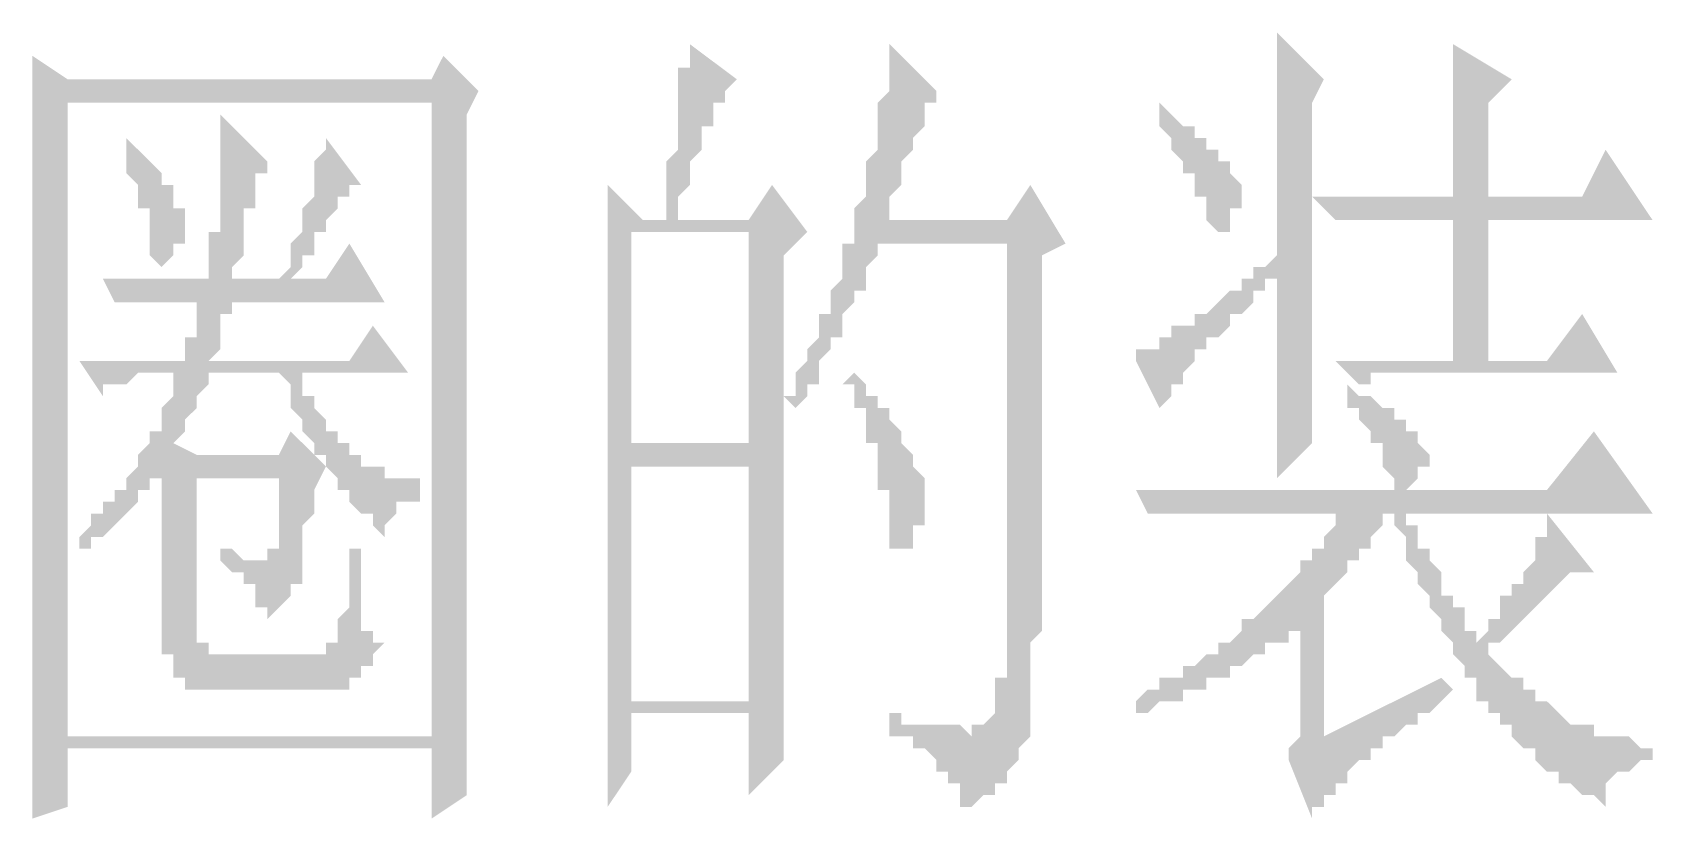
# Model space of a CAD drawing. Header units: millimetres. Extents: x 0 to 275, y 0 to 194.
# Drawn here: x 206.38 to 215.14, y 113.2 to 117.45 of the extents above; entities that cross this region are included whole.
import ezdxf

# ---------------------------------------------------------------- set-up
doc = ezdxf.new("R2010")
doc.units = ezdxf.units.MM

msp = doc.modelspace()

# ---------------------------------------------------------------- hatches: boundary and pattern name
h = msp.add_hatch(color=0)
h.paths.add_polyline_path([(212.471, 117.072833), (212.471, 117.009333), (212.471, 116.945833), (212.5345, 116.882333), (212.5345, 116.818833), (212.598, 116.755333), (212.598, 116.691833), (212.6615, 116.691833), (212.6615, 116.628333), (212.6615, 116.564833), (212.725, 116.564833), (212.725, 116.501333), (212.725, 116.437833), (212.7885, 116.374333), (212.852, 116.374333), (212.852, 116.437833), (212.852, 116.501333), (212.9155, 116.501333), (212.9155, 116.564833), (212.9155, 116.628333), (212.852, 116.691833), (212.852, 116.755333), (212.7885, 116.755333), (212.7885, 116.818833), (212.725, 116.818833), (212.725, 116.882333), (212.6615, 116.882333), (212.6615, 116.945833), (212.598, 116.945833), (212.5345, 117.009333)])
h.paths.add_polyline_path([(213.2965, 117.072833), (213.36, 117.199833), (213.106, 117.453833), (213.106, 117.390333), (213.106, 117.326833), (213.106, 117.263333), (213.106, 117.199833), (213.106, 117.136333), (213.106, 117.072833), (213.106, 117.009333), (213.106, 116.945833), (213.106, 116.882333), (213.106, 116.818833), (213.106, 116.755333), (213.106, 116.691833), (213.106, 116.628333), (213.106, 116.564833), (213.106, 116.501333), (213.106, 116.437833), (213.106, 116.374333), (213.106, 116.310833), (213.106, 116.247333), (213.0425, 116.183833), (212.979, 116.183833), (212.979, 116.120333), (212.9155, 116.120333), (212.9155, 116.056833), (212.852, 116.056833), (212.7885, 115.993333), (212.725, 115.929833), (212.6615, 115.929833), (212.6615, 115.866333), (212.598, 115.866333), (212.5345, 115.866333), (212.5345, 115.802833), (212.471, 115.802833), (212.471, 115.739333), (212.4075, 115.739333), (212.344, 115.739333), (212.344, 115.675833), (212.471, 115.421833), (212.5345, 115.485333), (212.5345, 115.548833), (212.598, 115.548833), (212.598, 115.612333), (212.6615, 115.675833), (212.6615, 115.739333), (212.725, 115.739333), (212.725, 115.802833), (212.7885, 115.802833), (212.852, 115.866333), (212.852, 115.929833), (212.9155, 115.929833), (212.979, 115.993333), (212.979, 116.056833), (213.0425, 116.056833), (213.0425, 116.120333), (213.106, 116.120333), (213.106, 116.056833), (213.106, 115.993333), (213.106, 115.929833), (213.106, 115.866333), (213.106, 115.802833), (213.106, 115.739333), (213.106, 115.675833), (213.106, 115.612333), (213.106, 115.548833), (213.106, 115.485333), (213.106, 115.421833), (213.106, 115.358333), (213.106, 115.294833), (213.106, 115.231333), (213.106, 115.167833), (213.106, 115.104333), (213.106, 115.040833), (213.2965, 115.231333)])
h.paths.add_polyline_path([(213.2965, 116.564833), (213.4235, 116.437833), (213.487, 116.437833), (213.5505, 116.437833), (213.614, 116.437833), (213.6775, 116.437833), (214.0585, 116.437833), (214.0585, 115.675833), (213.4235, 115.675833), (213.5505, 115.548833), (213.614, 115.548833), (213.614, 115.612333), (213.6775, 115.612333), (213.741, 115.612333), (213.8045, 115.612333), (214.9475, 115.612333), (214.757, 115.929833), (214.5665, 115.675833), (214.249, 115.675833), (214.249, 116.437833), (215.138, 116.437833), (214.884, 116.818833), (214.757, 116.564833), (214.249, 116.564833), (214.249, 117.072833), (214.376, 117.199833), (214.0585, 117.390333), (214.0585, 117.326833), (214.0585, 117.263333), (214.0585, 117.199833), (214.0585, 117.136333), (214.0585, 117.072833), (214.0585, 117.009333), (214.0585, 116.945833), (214.0585, 116.882333), (214.0585, 116.818833), (214.0585, 116.755333), (214.0585, 116.691833), (214.0585, 116.628333), (214.0585, 116.564833)])
h.paths.add_polyline_path([(213.741, 114.977333), (212.344, 114.977333), (212.4075, 114.850333), (212.471, 114.850333), (212.5345, 114.850333), (212.598, 114.850333), (212.6615, 114.850333), (213.487, 114.850333), (213.4235, 114.850333), (213.4235, 114.786833), (213.36, 114.723333), (213.36, 114.659833), (213.2965, 114.659833), (213.2965, 114.596333), (213.233, 114.596333), (213.233, 114.532833), (213.1695, 114.469333), (213.106, 114.405833), (213.0425, 114.342333), (212.979, 114.278833), (212.9155, 114.278833), (212.9155, 114.215333), (212.852, 114.151833), (212.7885, 114.151833), (212.7885, 114.088333), (212.725, 114.088333), (212.6615, 114.024833), (212.598, 114.024833), (212.598, 113.961333), (212.5345, 113.961333), (212.471, 113.961333), (212.471, 113.897833), (212.4075, 113.897833), (212.344, 113.834333), (212.344, 113.770833), (212.4075, 113.770833), (212.471, 113.834333), (212.5345, 113.834333), (212.598, 113.834333), (212.598, 113.897833), (212.6615, 113.897833), (212.725, 113.897833), (212.725, 113.961333), (212.7885, 113.961333), (212.852, 113.961333), (212.852, 114.024833), (212.9155, 114.024833), (212.979, 114.088333), (213.0425, 114.088333), (213.0425, 114.151833), (213.106, 114.151833), (213.1695, 114.151833), (213.1695, 114.215333), (213.233, 114.215333), (213.233, 114.278833), (213.233, 113.707333), (213.233, 113.643833), (213.1695, 113.580333), (213.1695, 113.516833), (213.2965, 113.199333), (213.2965, 113.262833), (213.36, 113.262833), (213.36, 113.326333), (213.4235, 113.326333), (213.4235, 113.389833), (213.487, 113.389833), (213.487, 113.453333), (213.5505, 113.516833), (213.614, 113.516833), (213.614, 113.580333), (213.6775, 113.580333), (213.6775, 113.643833), (213.741, 113.643833), (213.8045, 113.707333), (213.868, 113.707333), (213.868, 113.770833), (213.9315, 113.770833), (213.995, 113.834333), (214.0585, 113.897833), (213.995, 113.961333), (213.36, 113.643833), (213.36, 114.405833), (213.4235, 114.469333), (213.487, 114.532833), (213.487, 114.596333), (213.5505, 114.596333), (213.5505, 114.659833), (213.614, 114.659833), (213.614, 114.723333), (213.6775, 114.786833), (213.6775, 114.850333), (213.741, 114.850333), (213.741, 114.786833), (213.8045, 114.723333), (213.8045, 114.659833), (213.8045, 114.596333), (213.868, 114.532833), (213.868, 114.469333), (213.9315, 114.405833), (213.9315, 114.342333), (213.995, 114.278833), (213.995, 114.215333), (214.0585, 114.151833), (214.0585, 114.088333), (214.122, 114.024833), (214.122, 113.961333), (214.1855, 113.961333), (214.1855, 113.897833), (214.1855, 113.834333), (214.249, 113.834333), (214.249, 113.770833), (214.3125, 113.770833), (214.3125, 113.707333), (214.376, 113.707333), (214.376, 113.643833), (214.4395, 113.580333), (214.503, 113.580333), (214.503, 113.516833), (214.5665, 113.453333), (214.63, 113.453333), (214.63, 113.389833), (214.6935, 113.389833), (214.757, 113.326333), (214.8205, 113.326333), (214.884, 113.262833), (214.884, 113.326333), (214.884, 113.389833), (214.9475, 113.453333), (215.011, 113.453333), (215.0745, 113.516833), (215.138, 113.516833), (215.138, 113.580333), (215.0745, 113.580333), (215.011, 113.643833), (214.9475, 113.643833), (214.884, 113.643833), (214.8205, 113.643833), (214.8205, 113.707333), (214.757, 113.707333), (214.6935, 113.707333), (214.63, 113.770833), (214.5665, 113.834333), (214.503, 113.834333), (214.503, 113.897833), (214.4395, 113.897833), (214.4395, 113.961333), (214.376, 113.961333), (214.3125, 114.024833), (214.249, 114.088333), (214.249, 114.151833), (214.3125, 114.151833), (214.376, 114.215333), (214.4395, 114.278833), (214.503, 114.342333), (214.5665, 114.405833), (214.63, 114.469333), (214.6935, 114.532833), (214.757, 114.532833), (214.8205, 114.532833), (214.5665, 114.850333), (214.5665, 114.786833), (214.5665, 114.723333), (214.503, 114.723333), (214.503, 114.659833), (214.503, 114.596333), (214.4395, 114.532833), (214.4395, 114.469333), (214.376, 114.469333), (214.376, 114.405833), (214.3125, 114.405833), (214.3125, 114.342333), (214.3125, 114.278833), (214.249, 114.278833), (214.249, 114.215333), (214.1855, 114.151833), (214.1855, 114.215333), (214.122, 114.215333), (214.122, 114.278833), (214.122, 114.342333), (214.0585, 114.342333), (214.0585, 114.405833), (213.995, 114.405833), (213.995, 114.469333), (213.995, 114.532833), (213.9315, 114.596333), (213.9315, 114.659833), (213.868, 114.659833), (213.868, 114.723333), (213.868, 114.786833), (213.8045, 114.786833), (213.8045, 114.850333), (215.138, 114.850333), (214.8205, 115.294833), (214.5665, 114.977333), (213.8045, 114.977333), (213.868, 115.040833), (213.868, 115.104333), (213.9315, 115.104333), (213.9315, 115.167833), (213.868, 115.231333), (213.868, 115.294833), (213.8045, 115.294833), (213.8045, 115.358333), (213.741, 115.358333), (213.741, 115.421833), (213.6775, 115.421833), (213.614, 115.485333), (213.5505, 115.485333), (213.487, 115.548833), (213.487, 115.485333), (213.487, 115.421833), (213.5505, 115.421833), (213.5505, 115.358333), (213.614, 115.294833), (213.614, 115.231333), (213.6775, 115.231333), (213.6775, 115.167833), (213.6775, 115.104333), (213.741, 115.040833)])
h = msp.add_hatch(color=0)
h.paths.add_polyline_path([(209.6135, 116.374333), (210.2485, 116.374333), (210.2485, 115.231333), (209.6135, 115.231333)])
h.paths.add_polyline_path([(209.6135, 115.104333), (210.2485, 115.104333), (210.2485, 113.834333), (209.6135, 113.834333)])
h.paths.add_polyline_path([(210.439, 116.247333), (210.566, 116.374333), (210.3755, 116.628333), (210.2485, 116.437833), (209.8675, 116.437833), (209.8675, 116.501333), (209.8675, 116.564833), (209.931, 116.628333), (209.931, 116.691833), (209.931, 116.755333), (209.9945, 116.818833), (209.9945, 116.882333), (209.9945, 116.945833), (210.058, 116.945833), (210.058, 117.009333), (210.058, 117.072833), (210.1215, 117.072833), (210.1215, 117.136333), (210.185, 117.199833), (209.931, 117.390333), (209.931, 117.326833), (209.931, 117.263333), (209.8675, 117.263333), (209.8675, 117.199833), (209.8675, 117.136333), (209.8675, 117.072833), (209.8675, 117.009333), (209.8675, 116.945833), (209.8675, 116.882333), (209.8675, 116.818833), (209.804, 116.755333), (209.804, 116.691833), (209.804, 116.628333), (209.804, 116.564833), (209.804, 116.501333), (209.804, 116.437833), (209.677, 116.437833), (209.4865, 116.628333), (209.4865, 116.564833), (209.4865, 116.501333), (209.4865, 116.437833), (209.4865, 116.374333), (209.4865, 116.310833), (209.4865, 116.247333), (209.4865, 116.183833), (209.4865, 116.120333), (209.4865, 116.056833), (209.4865, 115.993333), (209.4865, 115.929833), (209.4865, 115.866333), (209.4865, 115.802833), (209.4865, 115.739333), (209.4865, 115.675833), (209.4865, 115.612333), (209.4865, 115.548833), (209.4865, 115.485333), (209.4865, 115.421833), (209.4865, 115.358333), (209.4865, 115.294833), (209.4865, 115.231333), (209.4865, 115.167833), (209.4865, 115.104333), (209.4865, 115.040833), (209.4865, 114.977333), (209.4865, 114.913833), (209.4865, 114.850333), (209.4865, 114.786833), (209.4865, 114.723333), (209.4865, 114.659833), (209.4865, 114.596333), (209.4865, 114.532833), (209.4865, 114.469333), (209.4865, 114.405833), (209.4865, 114.342333), (209.4865, 114.278833), (209.4865, 114.215333), (209.4865, 114.151833), (209.4865, 114.088333), (209.4865, 114.024833), (209.4865, 113.961333), (209.4865, 113.897833), (209.4865, 113.834333), (209.4865, 113.770833), (209.4865, 113.707333), (209.4865, 113.643833), (209.4865, 113.580333), (209.4865, 113.516833), (209.4865, 113.453333), (209.4865, 113.389833), (209.4865, 113.326333), (209.4865, 113.262833), (209.6135, 113.453333), (209.6135, 113.770833), (210.2485, 113.770833), (210.2485, 113.326333), (210.439, 113.516833), (210.439, 113.580333), (210.439, 113.643833), (210.439, 113.707333), (210.439, 113.770833), (210.439, 113.834333), (210.439, 113.897833), (210.439, 113.961333), (210.439, 114.024833), (210.439, 114.088333), (210.439, 114.151833), (210.439, 114.215333), (210.439, 114.278833), (210.439, 114.342333), (210.439, 114.405833), (210.439, 114.469333), (210.439, 114.532833), (210.439, 114.596333), (210.439, 114.659833), (210.439, 114.723333), (210.439, 114.786833), (210.439, 114.850333), (210.439, 114.913833), (210.439, 114.977333), (210.439, 115.040833), (210.439, 115.104333), (210.439, 115.167833), (210.439, 115.231333), (210.439, 115.294833), (210.439, 115.358333), (210.439, 115.421833), (210.439, 115.485333), (210.439, 115.548833), (210.439, 115.612333), (210.439, 115.675833), (210.439, 115.739333), (210.439, 115.802833), (210.439, 115.866333), (210.439, 115.929833), (210.439, 115.993333), (210.439, 116.056833), (210.439, 116.120333), (210.439, 116.183833)])
h.paths.add_polyline_path([(211.0105, 117.390333), (211.0105, 117.326833), (211.0105, 117.263333), (211.0105, 117.199833), (211.0105, 117.136333), (210.947, 117.072833), (210.947, 117.009333), (210.947, 116.945833), (210.947, 116.882333), (210.947, 116.818833), (210.8835, 116.755333), (210.8835, 116.691833), (210.8835, 116.628333), (210.8835, 116.564833), (210.82, 116.501333), (210.82, 116.437833), (210.82, 116.374333), (210.82, 116.310833), (210.7565, 116.310833), (210.7565, 116.247333), (210.7565, 116.183833), (210.7565, 116.120333), (210.693, 116.056833), (210.693, 115.993333), (210.693, 115.929833), (210.6295, 115.929833), (210.6295, 115.866333), (210.6295, 115.802833), (210.566, 115.739333), (210.566, 115.675833), (210.5025, 115.612333), (210.5025, 115.548833), (210.5025, 115.485333), (210.439, 115.485333), (210.5025, 115.421833), (210.566, 115.485333), (210.566, 115.548833), (210.6295, 115.548833), (210.6295, 115.612333), (210.6295, 115.675833), (210.693, 115.739333), (210.693, 115.802833), (210.7565, 115.802833), (210.7565, 115.866333), (210.7565, 115.929833), (210.82, 115.993333), (210.82, 116.056833), (210.8835, 116.056833), (210.8835, 116.120333), (210.8835, 116.183833), (210.947, 116.247333), (210.947, 116.310833), (211.6455, 116.310833), (211.6455, 116.247333), (211.6455, 116.183833), (211.6455, 116.120333), (211.6455, 115.993333), (211.6455, 115.929833), (211.6455, 115.866333), (211.6455, 115.802833), (211.6455, 115.739333), (211.6455, 115.675833), (211.6455, 115.612333), (211.6455, 115.548833), (211.6455, 115.485333), (211.6455, 115.421833), (211.6455, 115.358333), (211.6455, 115.294833), (211.6455, 115.231333), (211.6455, 115.167833), (211.6455, 115.104333), (211.6455, 115.040833), (211.6455, 114.977333), (211.6455, 114.913833), (211.6455, 114.850333), (211.6455, 114.786833), (211.6455, 114.723333), (211.6455, 114.659833), (211.6455, 114.596333), (211.6455, 114.532833), (211.6455, 114.469333), (211.6455, 114.405833), (211.6455, 114.342333), (211.6455, 114.278833), (211.6455, 114.215333), (211.6455, 114.151833), (211.6455, 114.088333), (211.6455, 114.024833), (211.6455, 113.961333), (211.582, 113.961333), (211.582, 113.897833), (211.582, 113.834333), (211.582, 113.770833), (211.5185, 113.707333), (211.455, 113.707333), (211.455, 113.643833), (211.3915, 113.707333), (211.328, 113.707333), (211.2645, 113.707333), (211.201, 113.707333), (211.1375, 113.707333), (211.074, 113.707333), (211.074, 113.770833), (211.0105, 113.770833), (211.0105, 113.643833), (211.074, 113.643833), (211.1375, 113.643833), (211.1375, 113.580333), (211.201, 113.580333), (211.2645, 113.516833), (211.2645, 113.453333), (211.328, 113.453333), (211.328, 113.389833), (211.3915, 113.389833), (211.3915, 113.326333), (211.3915, 113.262833), (211.455, 113.262833), (211.5185, 113.326333), (211.582, 113.326333), (211.582, 113.389833), (211.6455, 113.389833), (211.6455, 113.453333), (211.709, 113.516833), (211.709, 113.580333), (211.7725, 113.643833), (211.7725, 113.707333), (211.7725, 113.770833), (211.7725, 113.834333), (211.7725, 113.897833), (211.7725, 113.961333), (211.7725, 114.024833), (211.7725, 114.088333), (211.7725, 114.151833), (211.836, 114.215333), (211.836, 114.278833), (211.836, 114.342333), (211.836, 114.405833), (211.836, 114.469333), (211.836, 114.532833), (211.836, 114.596333), (211.836, 114.659833), (211.836, 114.723333), (211.836, 114.786833), (211.836, 114.850333), (211.836, 114.913833), (211.836, 114.977333), (211.836, 115.040833), (211.836, 115.104333), (211.836, 115.167833), (211.836, 115.231333), (211.836, 115.294833), (211.836, 115.358333), (211.836, 115.421833), (211.836, 115.485333), (211.836, 115.548833), (211.836, 115.612333), (211.836, 115.675833), (211.836, 115.802833), (211.836, 115.866333), (211.836, 115.929833), (211.836, 115.993333), (211.836, 116.056833), (211.836, 116.183833), (211.836, 116.247333), (211.963, 116.310833), (211.7725, 116.628333), (211.6455, 116.437833), (211.0105, 116.437833), (211.0105, 116.501333), (211.0105, 116.564833), (211.074, 116.628333), (211.074, 116.691833), (211.074, 116.755333), (211.1375, 116.818833), (211.1375, 116.882333), (211.201, 116.945833), (211.201, 117.009333), (211.201, 117.072833), (211.2645, 117.072833), (211.2645, 117.136333)])
h.paths.add_polyline_path([(210.82, 115.612333), (210.7565, 115.548833), (210.82, 115.548833), (210.82, 115.485333), (210.82, 115.421833), (210.8835, 115.421833), (210.8835, 115.358333), (210.8835, 115.294833), (210.8835, 115.231333), (210.947, 115.231333), (210.947, 115.167833), (210.947, 115.104333), (210.947, 115.040833), (210.947, 114.977333), (211.0105, 114.977333), (211.0105, 114.913833), (211.0105, 114.850333), (211.0105, 114.786833), (211.0105, 114.723333), (211.0105, 114.659833), (211.074, 114.659833), (211.074, 114.596333), (211.074, 114.659833), (211.1375, 114.659833), (211.1375, 114.723333), (211.1375, 114.786833), (211.201, 114.786833), (211.201, 114.850333), (211.201, 114.913833), (211.201, 114.977333), (211.201, 115.040833), (211.1375, 115.104333), (211.1375, 115.167833), (211.074, 115.231333), (211.074, 115.294833), (211.0105, 115.358333), (211.0105, 115.421833), (210.947, 115.421833), (210.947, 115.485333), (210.8835, 115.485333), (210.8835, 115.548833)])
h = msp.add_hatch(color=0)
h.paths.add_polyline_path([(206.375, 117.326833), (206.375, 117.263333), (206.375, 117.199833), (206.375, 117.136333), (206.375, 117.072833), (206.375, 117.009333), (206.375, 116.945833), (206.375, 116.882333), (206.375, 116.818833), (206.375, 116.755333), (206.375, 116.691833), (206.375, 113.897833), (206.375, 113.834333), (206.375, 113.770833), (206.375, 113.707333), (206.375, 113.643833), (206.375, 113.580333), (206.375, 113.516833), (206.375, 113.453333), (206.375, 113.389833), (206.375, 113.326333), (206.375, 113.262833), (206.375, 113.199333), (206.5655, 113.262833), (206.5655, 113.580333), (208.534, 113.580333), (208.534, 113.199333), (208.7245, 113.326333), (208.7245, 113.389833), (208.7245, 113.453333), (208.7245, 113.516833), (208.7245, 113.580333), (208.7245, 113.643833), (208.7245, 113.707333), (208.7245, 113.770833), (208.7245, 113.834333), (208.7245, 113.897833), (208.7245, 117.009333), (208.788, 117.136333), (208.5975, 117.326833), (208.534, 117.199833), (206.5655, 117.199833)])
h.paths.add_polyline_path([(206.5655, 117.072833), (208.534, 117.072833), (208.534, 113.643833), (206.5655, 113.643833)])
h.paths.add_polyline_path([(206.883, 116.882333), (206.883, 116.818833), (206.883, 116.755333), (206.883, 116.691833), (206.9465, 116.628333), (206.9465, 116.564833), (206.9465, 116.501333), (207.01, 116.501333), (207.01, 116.437833), (207.01, 116.374333), (207.01, 116.310833), (207.01, 116.247333), (207.0735, 116.183833), (207.137, 116.247333), (207.137, 116.310833), (207.2005, 116.310833), (207.2005, 116.374333), (207.2005, 116.437833), (207.2005, 116.501333), (207.137, 116.501333), (207.137, 116.564833), (207.137, 116.628333), (207.0735, 116.628333), (207.0735, 116.691833), (207.01, 116.755333), (206.9465, 116.818833)])
h.paths.add_polyline_path([(207.2005, 115.675833), (206.629, 115.675833), (206.756, 115.485333), (206.756, 115.548833), (206.8195, 115.548833), (206.883, 115.548833), (206.9465, 115.612333), (207.137, 115.612333), (207.137, 115.548833), (207.137, 115.485333), (207.0735, 115.421833), (207.0735, 115.358333), (207.0735, 115.294833), (207.01, 115.294833), (207.01, 115.231333), (206.9465, 115.167833), (206.9465, 115.104333), (206.883, 115.040833), (206.883, 114.977333), (206.8195, 114.977333), (206.8195, 114.913833), (206.756, 114.913833), (206.756, 114.850333), (206.6925, 114.850333), (206.6925, 114.786833), (206.629, 114.723333), (206.629, 114.659833), (206.6925, 114.659833), (206.6925, 114.723333), (206.756, 114.723333), (206.8195, 114.786833), (206.883, 114.850333), (206.9465, 114.913833), (206.9465, 114.977333), (207.01, 114.977333), (207.01, 115.040833), (207.0735, 115.040833), (207.0735, 115.104333), (207.0735, 114.278833), (207.0735, 114.215333), (207.0735, 114.151833), (207.0735, 114.088333), (207.137, 114.088333), (207.137, 114.024833), (207.137, 113.961333), (207.2005, 113.961333), (207.2005, 113.897833), (207.264, 113.897833), (207.9625, 113.897833), (208.026, 113.897833), (208.0895, 113.897833), (208.0895, 113.961333), (208.153, 113.961333), (208.153, 114.024833), (208.2165, 114.024833), (208.2165, 114.088333), (208.28, 114.151833), (208.2165, 114.151833), (208.2165, 114.215333), (208.153, 114.215333), (208.153, 114.278833), (208.153, 114.342333), (208.153, 114.405833), (208.153, 114.469333), (208.153, 114.532833), (208.153, 114.596333), (208.153, 114.659833), (208.0895, 114.659833), (208.0895, 114.596333), (208.0895, 114.532833), (208.0895, 114.469333), (208.0895, 114.405833), (208.0895, 114.342333), (208.026, 114.278833), (208.026, 114.215333), (208.026, 114.151833), (207.9625, 114.151833), (207.9625, 114.088333), (207.899, 114.088333), (207.391, 114.088333), (207.3275, 114.088333), (207.3275, 114.151833), (207.264, 114.151833), (207.264, 114.215333), (207.264, 114.278833), (207.264, 114.342333), (207.264, 115.040833), (207.7085, 115.040833), (207.7085, 114.977333), (207.7085, 114.913833), (207.7085, 114.850333), (207.7085, 114.786833), (207.7085, 114.723333), (207.7085, 114.659833), (207.645, 114.659833), (207.645, 114.596333), (207.5815, 114.596333), (207.518, 114.596333), (207.4545, 114.659833), (207.391, 114.659833), (207.391, 114.596333), (207.4545, 114.532833), (207.518, 114.532833), (207.518, 114.469333), (207.5815, 114.469333), (207.5815, 114.405833), (207.5815, 114.342333), (207.645, 114.342333), (207.645, 114.278833), (207.7085, 114.342333), (207.772, 114.405833), (207.772, 114.469333), (207.8355, 114.469333), (207.8355, 114.532833), (207.8355, 114.596333), (207.8355, 114.659833), (207.8355, 114.723333), (207.8355, 114.786833), (207.899, 114.850333), (207.899, 114.913833), (207.899, 114.977333), (207.9625, 115.104333), (207.772, 115.294833), (207.7085, 115.167833), (207.264, 115.167833), (207.137, 115.231333), (207.2005, 115.294833), (207.2005, 115.358333), (207.264, 115.421833), (207.264, 115.485333), (207.3275, 115.548833), (207.3275, 115.612333), (207.7085, 115.612333), (207.772, 115.548833), (207.772, 115.485333), (207.772, 115.421833), (207.8355, 115.358333), (207.8355, 115.294833), (207.899, 115.231333), (207.899, 115.167833), (207.9625, 115.167833), (207.9625, 115.104333), (208.026, 115.040833), (208.026, 114.977333), (208.0895, 114.977333), (208.0895, 114.913833), (208.153, 114.850333), (208.2165, 114.850333), (208.2165, 114.786833), (208.28, 114.723333), (208.28, 114.786833), (208.3435, 114.850333), (208.3435, 114.913833), (208.407, 114.913833), (208.4705, 114.913833), (208.4705, 114.977333), (208.4705, 115.040833), (208.407, 115.040833), (208.3435, 115.040833), (208.28, 115.040833), (208.28, 115.104333), (208.2165, 115.104333), (208.153, 115.104333), (208.153, 115.167833), (208.0895, 115.167833), (208.0895, 115.231333), (208.026, 115.231333), (208.026, 115.294833), (207.9625, 115.294833), (207.9625, 115.358333), (207.899, 115.421833), (207.899, 115.485333), (207.8355, 115.485333), (207.8355, 115.548833), (207.8355, 115.612333), (208.407, 115.612333), (208.2165, 115.866333), (208.0895, 115.675833), (207.3275, 115.675833), (207.391, 115.739333), (207.391, 115.802833), (207.391, 115.866333), (207.391, 115.929833), (207.4545, 115.929833), (207.4545, 115.993333), (208.28, 115.993333), (208.0895, 116.310833), (207.9625, 116.120333), (207.772, 116.120333), (207.8355, 116.183833), (207.8355, 116.247333), (207.899, 116.247333), (207.899, 116.310833), (207.899, 116.374333), (207.9625, 116.374333), (207.9625, 116.437833), (208.026, 116.501333), (208.026, 116.564833), (208.0895, 116.564833), (208.0895, 116.628333), (208.153, 116.628333), (207.9625, 116.882333), (207.9625, 116.818833), (207.899, 116.755333), (207.899, 116.691833), (207.899, 116.628333), (207.899, 116.564833), (207.8355, 116.501333), (207.8355, 116.437833), (207.8355, 116.374333), (207.772, 116.310833), (207.772, 116.247333), (207.772, 116.183833), (207.7085, 116.120333), (207.4545, 116.120333), (207.4545, 116.183833), (207.518, 116.247333), (207.518, 116.310833), (207.518, 116.374333), (207.518, 116.437833), (207.518, 116.501333), (207.5815, 116.501333), (207.5815, 116.564833), (207.5815, 116.628333), (207.5815, 116.691833), (207.645, 116.691833), (207.645, 116.755333), (207.391, 117.009333), (207.391, 116.945833), (207.391, 116.882333), (207.391, 116.818833), (207.391, 116.755333), (207.391, 116.691833), (207.391, 116.628333), (207.391, 116.564833), (207.391, 116.501333), (207.391, 116.437833), (207.391, 116.374333), (207.3275, 116.374333), (207.3275, 116.310833), (207.3275, 116.247333), (207.3275, 116.183833), (207.3275, 116.120333), (206.756, 116.120333), (206.8195, 115.993333), (206.883, 115.993333), (206.9465, 115.993333), (207.01, 115.993333), (207.0735, 115.993333), (207.264, 115.993333), (207.264, 115.929833), (207.264, 115.866333), (207.264, 115.802833), (207.2005, 115.802833), (207.2005, 115.739333)])

doc.saveas('drawing.dxf')
